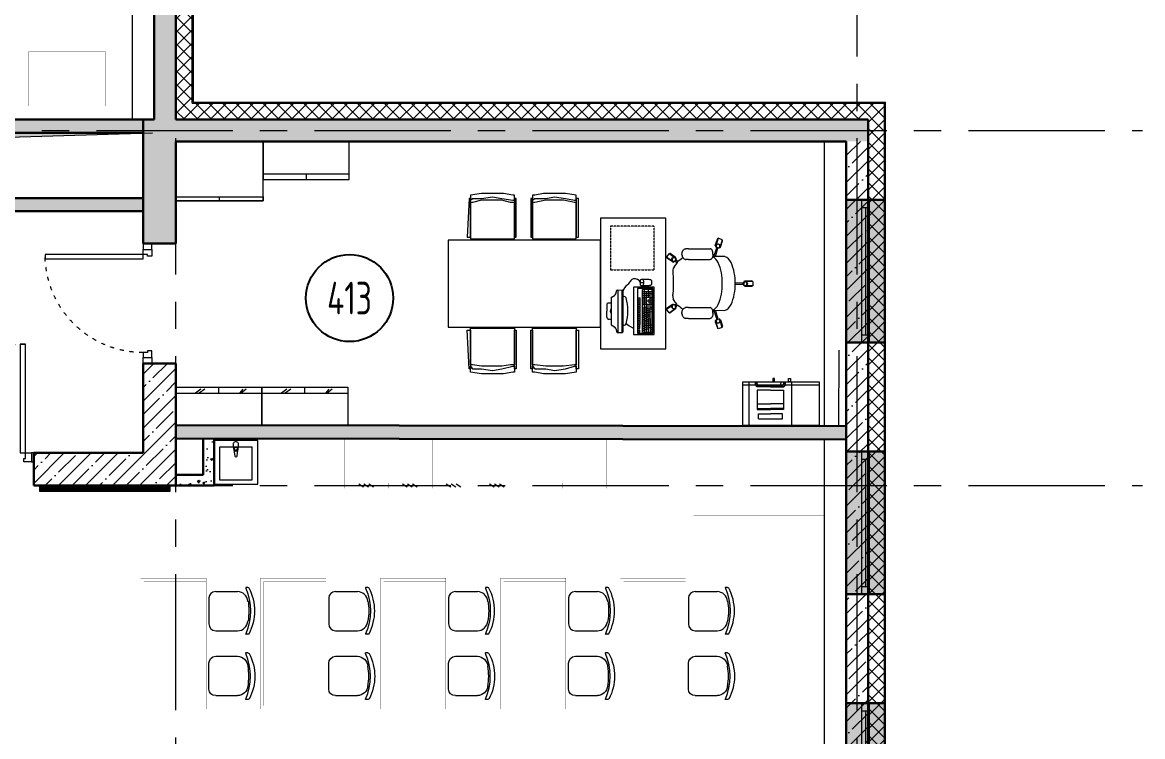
# Model space of a CAD drawing. Header units: millimetres. Extents: x -13407 to 93998, y -2611 to 109271.
# Drawn here: x 60756 to 71033, y 3946 to 10503 of the extents above; entities that cross this region are included whole.
import ezdxf
from ezdxf.enums import TextEntityAlignment as Align

# ---------------------------------------------------------------- set-up
doc = ezdxf.new("R2010")
doc.units = ezdxf.units.MM
for name, pattern in [('ACAD_ISO03W100', [30, 12, -18]), ('CENTER', [2, 1.25, -0.25, 0.25, -0.25]), ('HIDDEN', [6, 4, -2])]:
    doc.linetypes.add(name, pattern=pattern)
for name, color, linetype, lineweight in [('_ТХ_мебель передв', 250, 'Continuous', 13), ('АР_Двери', 5, 'Continuous', 18), ('АР_Маркер экспликации', 239, 'Continuous', 13), ('АР_Навесной фасад', 5, 'Continuous', 5), ('АР_Номер помещения', 1, 'Continuous', 25), ('АР_Окна БЛОК', 250, 'Continuous', 13), ('АР_Оси', 193, 'Continuous', 9), ('АР_Перегородки газоблок', 165, 'Continuous', 30), ('АР_Перегородки газоблок_Штрих', 165, 'Continuous', 5), ('АР_Перегородки пеноблок', 174, 'Continuous', 25), ('АР_Подоконники', 163, 'Continuous', 9), ('АР_Помещения_площадь', 19, 'Continuous', 9), ('АР_Сущ Несущая стена', 202, 'Continuous', 30), ('АР_тонкая линия', 250, 'Continuous', 0), ('АР_Утеплитель', 250, 'Continuous', 9), ('АР_Штриховка монолит', 250, 'Continuous', 9), ('Сан.техника', 153, 'Continuous', 9), ('Спринклеры', 7, 'Continuous', 18), ('ТХ_мебель передв', 250, 'Continuous', 13), ('ТХ_обор_комп принт', 30, 'Continuous', 13), ('ТХ_ОСНОВНОЙ', 103, 'Continuous', 25)]:
    doc.layers.add(name, color=color, linetype=linetype, lineweight=lineweight)
doc.layers.add('ТХ_оборуд_учебн', color=80, linetype='Continuous')
doc.layers.get('ТХ_ОСНОВНОЙ').off()
doc.styles.add('ISOCPEUR', font='isocpeur.ttf', dxfattribs={"width": 0.7})
doc.styles.get("Standard").update_dxf_attribs({"font": 'arial.ttf'})
pattern_1 = [(45, (-951587.81, 109999.9), (-123.743687, 123.743687), []), (45, (-951464.07, 109999.9), (-123.743687, 123.743687), [218.75, -43.75, 0, -43.75])]
pattern_2 = [(50, (-195010.61, -55205.68), (215.17805, -18.82564), [22.5, -247.5]), (355, (-195010.61, -55205.68), (-41.6254, 225.65764), [18, -198]), (100.451444, (-194992.68, -55207.25), (173.55265, 206.832), [19.12206, -210.34263]), (46.1842, (-195010.61, -55145.68), (320.1724, -49.65578), [33.75, -371.25]), (96.63564, (-194983.93, -55149.82), (280.3986, 292.23558), [28.6831, -315.51413]), (351.18416, (-195010.6, -55145.68), (280.3986, 292.2356), [27, -297]), (21, (-194980.61, -55160.68), (179.07212, -120.78567), [22.5, -247.5]), (326, (-194980.61, -55160.68), (72.9946, 217.54501), [18, -198]), (71.451445, (-194965.7, -55170.75), (252.06671, 96.75935), [19.12206, -210.34263]), (37.5, (-195010.615, -55205.68), (3.647957, 99.868156), [0, -195.6, 0, -201, 0, -198.75]), (7.5, (-195010.61, -55205.68), (78.92086, 118.323514), [0, -114.6, 0, -191.1, 0, -75.75]), (327.5, (-195077.515, -55205.68), (160.14673, -6.766462), [0, -75, 0, -234, 0, -310.5]), (317.5, (-195107.51, -55205.68), (174.95585, 30.031495), [0, -97.5, 0, -155.4, 0, -220.5])]

# ---------------------------------------------------------------- blocks, each defined once
blk = doc.blocks.new('Полуторная_на лестницу')
at = {"color": 253}
for points in [[(75, 80), (75, 1080), (125, 1080), (125, 80)], [(1375, 430), (1375, 80), (1425, 80), (1425, 430)]]:
    blk.add_lwpolyline(points, close=True, dxfattribs=at)
for points in [[(0, 0), (0, 80), (20, 80), (20, 0), (0, 0)], [(20, 80), (20, 0), (90, 0), (90, 30), (75, 30), (75, 80), (20, 80)], [(1480, 80), (1480, 0), (1410, 0), (1410, 30), (1425, 30), (1425, 80), (1480, 80)], [(1500, 0), (1500, 80), (1480, 80), (1480, 0), (1500, 0)]]:
    blk.add_lwpolyline(points, dxfattribs=at)
at = {"color": 253, "linetype": 'ACAD_ISO03W100', "ltscale": 3}
for centre, radius, start, end in [((75, 80), 1000, 0, 90), ((1465, 40), 392, 95.9075, 174.0925)]:
    blk.add_arc(centre, radius, start, end, dxfattribs=at)
blk = doc.blocks.new('*U142')
h = blk.add_hatch(color=253)
h.dxf.hatch_style = 1
h.paths.add_polyline_path([(-1310, -140), (0, -140), (0, 220), (-1310, 220)])
at = {"color": 253, "lineweight": 30}
for p, q in [((-1310, -140), (-1310, 220)), ((0, -140), (0, 220))]:
    blk.add_line(p, q, dxfattribs=at)
at = {"color": 253}
for p, q in [((0, 220), (-1310, 220)), ((-1310, 70), (0, 70)), ((-1310, 0), (0, 0)), ((-1240, 0), (-1240, 70)), ((-1240, 35), (-70, 35)), ((-70, 0), (-70, 70)), ((-1310, -140), (0, -140)), ((-1310, -140), (-1310, -140)), ((-1310, -140), (-1310, -140)), ((0, -140), (0, -140)), ((0, -140), (0, -140))]:
    blk.add_line(p, q, dxfattribs=at)
blk = doc.blocks.new('*U143')
h = blk.add_hatch(color=253)
h.dxf.hatch_style = 1
h.paths.add_polyline_path([(-1310, -140), (0, -140), (0, 220), (-1310, 220)])
at = {"color": 253, "lineweight": 30}
for p, q in [((-1310, -140), (-1310, 220)), ((0, -140), (0, 220))]:
    blk.add_line(p, q, dxfattribs=at)
at = {"color": 253}
for p, q in [((0, 220), (-1310, 220)), ((-1310, 70), (0, 70)), ((-1310, 0), (0, 0)), ((-1240, 0), (-1240, 70)), ((-1240, 35), (-70, 35)), ((-70, 0), (-70, 70)), ((-1310, -140), (0, -140)), ((-1310, -140), (-1310, -140)), ((-1310, -140), (-1310, -140)), ((0, -140), (0, -140)), ((0, -140), (0, -140))]:
    blk.add_line(p, q, dxfattribs=at)
blk = doc.blocks.new('*U144')
h = blk.add_hatch(color=253)
h.dxf.hatch_style = 1
h.paths.add_polyline_path([(-1310, -140), (0, -140), (0, 220), (-1310, 220)])
at = {"color": 253, "lineweight": 30}
for p, q in [((-1310, -140), (-1310, 220)), ((0, -140), (0, 220))]:
    blk.add_line(p, q, dxfattribs=at)
at = {"color": 253}
for p, q in [((0, 220), (-1310, 220)), ((-1310, 70), (0, 70)), ((-1310, 0), (0, 0)), ((-1240, 0), (-1240, 70)), ((-1240, 35), (-70, 35)), ((-70, 0), (-70, 70)), ((-1310, -140), (0, -140)), ((-1310, -140), (-1310, -140)), ((-1310, -140), (-1310, -140)), ((0, -140), (0, -140)), ((0, -140), (0, -140))]:
    blk.add_line(p, q, dxfattribs=at)
blk = doc.blocks.new('*U110')
at = {"color": 253}
for points in [[(-55, -80), (-55, 0), (-115, 0), (-115, -40), (-100, -40), (-100, -80), (-55, -80)], [(0, 0), (0, -80), (-55, -80), (-55, 0), (0, 0)], [(-1100, 0), (-1100, -80), (-1045, -80), (-1045, 0), (-1100, 0)], [(-1045, -80), (-1045, 0), (-985, 0), (-985, -40), (-1000, -40), (-1000, -80), (-1045, -80)]]:
    blk.add_lwpolyline(points, dxfattribs=at)
blk.add_lwpolyline([(-100, -80), (-100, -980), (-140, -980), (-140, -80)], close=True, dxfattribs=at)
at = {"color": 253, "linetype": 'ACAD_ISO03W100', "ltscale": 3}
blk.add_arc((-100, -80), 900, 180, 270, dxfattribs=at)
blk = doc.blocks.new('*U233')
at = {"layer": 'АР_Номер помещения', "color": 253}
blk.add_circle((-22485, 1313), 400, dxfattribs=at)
at = {"layer": 'АР_Номер помещения', "color": 253, "style": 'ISOCPEUR', "width": 0.7}
blk.add_attdef('НОМЕР_ПОМЕЩЕНИЯ', text='', height=300, dxfattribs=at).set_placement((-22485, 1313), align=Align.MIDDLE_CENTER)
at = {"layer": 'АР_Помещения_площадь', "color": 253, "lineweight": 30, "width": 0.7, "flags": 104}
blk.add_attdef('ИМЯ_ПОМЕЩЕНИЯ', text='', height=100, dxfattribs=at).set_placement((158, 1217), align=Align.MIDDLE_CENTER)
blk = doc.blocks.new('сан.техника')
at = {"layer": 'Сан.техника', "color": 253, "linetype": 'Continuous', "lineweight": 5}
for p, q in [((-27, 168), (-79, 161)), ((-27, 168), (-79, 161)), ((-79, 139), (-27, 132)), ((-79, 139), (-27, 132)), ((25, 175), (-17, 171)), ((25, 175), (-17, 171)), ((-17, 129), (25, 125)), ((-17, 129), (25, 125)), ((-15, 164), (0, 164)), ((-15, 164), (0, 164)), ((0, 136), (-15, 136)), ((0, 136), (-15, 136)), ((0, 164), (0, 136)), ((0, 164), (0, 136))]:
    blk.add_line(p, q, dxfattribs=at)
for points in [[(59, 350), (-341, 350), (-341, -50), (59, -50)], [(0, 300), (-300, 300), (-300, 0), (0, 0)], [(0, 300), (-300, 300), (-300, 0), (0, 0)]]:
    blk.add_lwpolyline(points, close=True, dxfattribs=at)
for centre, radius, start, end in [((-78, 150), 11.2, 97.1386, 262.8608), ((-78, 150), 11.2, 97.1386, 262.8608), ((-15, 150), 21.1, 122.7707, 237.2287), ((-15, 150), 21.1, 122.7707, 237.2287), ((-15, 150), 13.6, 89.9997, 269.9997), ((-15, 150), 13.6, 89.9997, 269.9997), ((-15, 150), 21.1, 95.1693, 122.7707), ((-15, 150), 21.1, 95.1693, 122.7707), ((-15, 150), 21.1, 237.2287, 264.8301), ((-15, 150), 21.1, 237.2287, 264.8301), ((25, 150), 25, 269.9997, 89.9997), ((25, 150), 25, 269.9997, 89.9997)]:
    blk.add_arc(centre, radius, start, end, dxfattribs=at)
blk = doc.blocks.new('У058')
at = {"layer": 'ТХ_мебель передв', "color": 253, "ltscale": 100}
for points, const_width in [([(70477.5, 42777), (71077.5, 42777), (71077.5, 41577), (70477.5, 41577)], 2), ([(70507.5, 42747), (71077.5, 42747), (71077.5, 41607), (70507.5, 41607)], 1)]:
    blk.add_lwpolyline(points, close=True, dxfattribs=dict(at, const_width=const_width))
blk = doc.blocks.new('У060')
at = {"layer": 'ТХ_мебель передв', "color": 253, "lineweight": 0, "ltscale": 100, "transparency": 33554687}
for points in [[(66977, 41938), (67178, 41938)], [(67273, 41969), (67252, 41969)], [(66914, 41636), (66914, 41874)], [(66977, 41578), (67178, 41578)], [(67273, 41541), (67252, 41541)]]:
    blk.add_lwpolyline(points, dxfattribs=at)
for centre, radius, start, end in [((66774, 41755), 522, 336.4029, 23.5971), ((66737, 41755), 544, 350.2064, 9.7936)]:
    blk.add_arc(centre, radius, start, end, dxfattribs=at)
for points in [[(66914, 41874), (66914, 41906), (66940, 41938), (66977, 41938)], [(67178, 41938), (67226, 41938), (67268, 41895), (67273, 41848)], [(67252, 41964), (67247, 41964), (67252, 41969), (67252, 41969)], [(67273, 41969), (67279, 41969), (67279, 41964), (67284, 41964)], [(66977, 41578), (66940, 41578), (66914, 41604), (66914, 41636)], [(67273, 41668), (67268, 41615), (67226, 41578), (67178, 41578)], [(67252, 41541), (67252, 41541), (67252, 41541), (67252, 41546)]]:
    blk.add_open_spline(points, degree=3, dxfattribs=at)
blk.add_open_spline([(67284, 41964), (67353, 41832), (67353, 41678), (67284, 41546), (67279, 41546), (67279, 41541), (67273, 41541)], degree=3, knots=[0, 0, 0, 0, 1, 1, 1, 2, 2, 2, 2], dxfattribs=at)
blk = doc.blocks.new('У051-2')
at = {"layer": 'ТХ_мебель передв', "color": 253, "ltscale": 100}
for points, const_width in [([(73549.5, 44725), (74349.5, 44725), (74349.5, 44275), (73549.5, 44275)], 2), ([(73549.5, 44275), (74349.5, 44275), (74349.5, 44325), (73549.5, 44325)], 1)]:
    blk.add_lwpolyline(points, close=True, dxfattribs=dict(at, const_width=const_width))
at = {"layer": 'ТХ_мебель передв', "color": 253, "ltscale": 100, "const_width": 1}
blk.add_lwpolyline([(73949.5, 44325), (73949.5, 44275)], dxfattribs=at)
blk = doc.blocks.new('У050-2')
at = {"layer": 'ТХ_мебель передв', "color": 253, "ltscale": 100, "const_width": 2}
blk.add_lwpolyline([(72615, 40628.5), (73815, 40628.5), (73815, 39928.5), (72615, 39928.5)], close=True, dxfattribs=at)
blk = doc.blocks.new('A$C3da1b1ea')
at = {"color": 253, "lineweight": 0}
blk.add_lwpolyline([(0, 0), (50, 0), (50, -1200), (0, -1200), (0, 0)], dxfattribs=at)
blk = doc.blocks.new('У074')
at = {"layer": '_ТХ_мебель передв', "color": 253, "const_width": 2}
blk.add_lwpolyline([(271167, 70388.5), (272367, 70388.5), (272367, 69638.5), (271167, 69638.5)], close=True, dxfattribs=at)
blk = doc.blocks.new('стол с тумбой 1200х600')
at = {"color": 253}
blk.add_lwpolyline([(-19012, 19801), (-19012, 21001), (-19612, 21001), (-19612, 19801)], close=True, dxfattribs=at)
at = {"color": 253, "linetype": 'HIDDEN', "ltscale": 0.1}
blk.add_lwpolyline([(-19505, 19875), (-19105, 19875), (-19105, 20275), (-19505, 20275)], close=True, dxfattribs=at)
blk = doc.blocks.new('ПК-2')
at = {"color": 253, "extrusion": (6.19742e-05, -0.000470712, 1)}
for p, q in [((7035967, 1186828, 95), (7035877, 1186827, 95)), ((7035877, 1186827, 95), (7035878, 1186571, 95)), ((7035895, 1186827, 95), (7035896, 1186571, 95)), ((7035913, 1186828, 95), (7035914, 1186571, 95)), ((7035931, 1186828, 95), (7035932, 1186571, 95)), ((7035949, 1186828, 95), (7035950, 1186571, 95)), ((7035967, 1186828, 95), (7035968, 1186571, 95)), ((7036008, 1186828, 95), (7035990, 1186828, 95)), ((7036149, 1186443, 95), (7036148, 1186828, 95)), ((7036200, 1186830, 95), (7036150, 1186830, 95)), ((7036158, 1186441, 95), (7036157, 1186830, 95)), ((7036194, 1186441, 95), (7036193, 1186830, 95)), ((7036212, 1186795, 95), (7036202, 1186828, 95)), ((7036253, 1186762, 95), (7036224, 1186780, 95)), ((7036256, 1186513, 95), (7036255, 1186758, 95)), ((7036294, 1186692, 95), (7036295, 1186635, 95)), ((7036295, 1186579, 95), (7036295, 1186635, 95)), ((7035878, 1186566, 95), (7035878, 1186512, 95)), ((7035878, 1186508, 95), (7035878, 1186436, 95)), ((7035896, 1186566, 95), (7035896, 1186512, 95)), ((7035896, 1186508, 95), (7035896, 1186454, 95)), ((7035914, 1186549, 95), (7035914, 1186531, 95)), ((7035914, 1186508, 95), (7035914, 1186436, 95)), ((7035932, 1186567, 95), (7035932, 1186513, 95)), ((7035932, 1186508, 95), (7035932, 1186454, 95)), ((7035950, 1186567, 95), (7035950, 1186513, 95)), ((7035950, 1186508, 95), (7035950, 1186436, 95)), ((7035968, 1186567, 95), (7035968, 1186513, 95)), ((7035968, 1186508, 95), (7035968, 1186436, 95)), ((7036213, 1186476, 95), (7036203, 1186443, 95)), ((7036254, 1186509, 95), (7036224, 1186491, 95)), ((7035878, 1186436, 95), (7035968, 1186436, 95)), ((7036201, 1186441, 95), (7036151, 1186441, 95))]:
    blk.add_line(p, q, dxfattribs=at)
at = {"color": 253, "extrusion": (6.19742e-05, -0.000470712, 1), "elevation": -28}
for points in [[(7035859, 1186850), (7035860, 1186414), (7036049, 1186414), (7036048, 1186850)], [(7035873, 1186837), (7035873, 1186427), (7036013, 1186427), (7036012, 1186837)]]:
    blk.add_lwpolyline(points, close=True, dxfattribs=at)
for points in [[(7035895, 1186802), (7035877, 1186802)], [(7035895, 1186785), (7035877, 1186785)], [(7035913, 1186785), (7035895, 1186785)], [(7035931, 1186797), (7035913, 1186797)], [(7035949, 1186802), (7035931, 1186802)], [(7035949, 1186785), (7035931, 1186785)], [(7035967, 1186811), (7035949, 1186811)], [(7035967, 1186794), (7035949, 1186794)], [(7035990, 1186828), (7035990, 1186811)], [(7036008, 1186811), (7035990, 1186811)], [(7035990, 1186794), (7035990, 1186725)], [(7036008, 1186794), (7035990, 1186794)], [(7036008, 1186828), (7036008, 1186811)], [(7036008, 1186794), (7036008, 1186725)], [(7036048, 1186795), (7036093, 1186771), (7036117, 1186752)], [(7035895, 1186759), (7035877, 1186759)], [(7035913, 1186768), (7035895, 1186768)], [(7035913, 1186751), (7035895, 1186751)], [(7035913, 1186734), (7035895, 1186734)], [(7035913, 1186716), (7035895, 1186716)], [(7035913, 1186699), (7035895, 1186699)], [(7035913, 1186682), (7035895, 1186682)], [(7035931, 1186779), (7035913, 1186779)], [(7035931, 1186762), (7035913, 1186762)], [(7035931, 1186745), (7035913, 1186745)], [(7035931, 1186728), (7035913, 1186728)], [(7035931, 1186711), (7035913, 1186711)], [(7035931, 1186694), (7035913, 1186694)], [(7035949, 1186768), (7035931, 1186768)], [(7035949, 1186751), (7035931, 1186751)], [(7035949, 1186734), (7035931, 1186734)], [(7035949, 1186717), (7035931, 1186717)], [(7035949, 1186699), (7035931, 1186699)], [(7035949, 1186682), (7035931, 1186682)], [(7035967, 1186776), (7035949, 1186776)], [(7035967, 1186759), (7035949, 1186759)], [(7035967, 1186742), (7035949, 1186742)], [(7035967, 1186725), (7035949, 1186725)], [(7035967, 1186708), (7035949, 1186708)], [(7035967, 1186691), (7035949, 1186691)], [(7036008, 1186777), (7035990, 1186776)], [(7036008, 1186759), (7035990, 1186759)], [(7036008, 1186742), (7035990, 1186742)], [(7036008, 1186725), (7035990, 1186725)], [(7035990, 1186717), (7035990, 1186648)], [(7036008, 1186717), (7035990, 1186717)], [(7036008, 1186700), (7035990, 1186700)], [(7036008, 1186682), (7035990, 1186682)], [(7036008, 1186717), (7036008, 1186648)], [(7035895, 1186640), (7035877, 1186639)], [(7035896, 1186614), (7035878, 1186614)], [(7035896, 1186597), (7035878, 1186597)], [(7035913, 1186665), (7035895, 1186665)], [(7035913, 1186648), (7035895, 1186648)], [(7035913, 1186631), (7035895, 1186631)], [(7035914, 1186614), (7035896, 1186614)], [(7035931, 1186677), (7035913, 1186677)], [(7035931, 1186660), (7035913, 1186660)], [(7035931, 1186643), (7035913, 1186643)], [(7035932, 1186626), (7035914, 1186626)], [(7035932, 1186608), (7035914, 1186608)], [(7035949, 1186665), (7035931, 1186665)], [(7035949, 1186648), (7035931, 1186648)], [(7035949, 1186631), (7035931, 1186631)], [(7035950, 1186614), (7035932, 1186614)], [(7035950, 1186597), (7035932, 1186597)], [(7035967, 1186674), (7035949, 1186674)], [(7035967, 1186657), (7035949, 1186657)], [(7035967, 1186640), (7035949, 1186640)], [(7035968, 1186623), (7035950, 1186623)], [(7035968, 1186605), (7035950, 1186605)], [(7036008, 1186665), (7035990, 1186665)], [(7036008, 1186648), (7035990, 1186648)], [(7035990, 1186640), (7035990, 1186571)], [(7036008, 1186640), (7035990, 1186640)], [(7036008, 1186623), (7035990, 1186623)], [(7036008, 1186606), (7035990, 1186605)], [(7036008, 1186588), (7035990, 1186588)], [(7036008, 1186640), (7036008, 1186571)], [(7035968, 1186571), (7035878, 1186571)], [(7035896, 1186567), (7035878, 1186567)], [(7035914, 1186549), (7035878, 1186549)], [(7035914, 1186531), (7035878, 1186531)], [(7035896, 1186513), (7035878, 1186513)], [(7035968, 1186508), (7035878, 1186508)], [(7035968, 1186490), (7035896, 1186490)], [(7035968, 1186567), (7035932, 1186567)], [(7035968, 1186549), (7035932, 1186549)], [(7035968, 1186531), (7035932, 1186531)], [(7035968, 1186513), (7035932, 1186513)], [(7036008, 1186571), (7035990, 1186571)], [(7035990, 1186567), (7035990, 1186513)], [(7036008, 1186567), (7035990, 1186567)], [(7036008, 1186549), (7035990, 1186549)], [(7036008, 1186531), (7035990, 1186531)], [(7036008, 1186513), (7035990, 1186513)], [(7036008, 1186513), (7035990, 1186513)], [(7036008, 1186567), (7036008, 1186513)], [(7035968, 1186472), (7035878, 1186472)], [(7035968, 1186454), (7035878, 1186454)], [(7035990, 1186372), (7035957, 1186372)]]:
    blk.add_lwpolyline(points, dxfattribs=at)
blk.add_lwpolyline([(7035882, 1186385), (7035882, 1186358, 0.19919), (7035884, 1186354, 0.098412), (7035891, 1186348, 0.055653), (7035901, 1186346, 0.042416), (7035915, 1186345), (7035979, 1186345, 0.114539), (7035983, 1186346, 0.103755), (7035987, 1186349, 0.091433), (7035989, 1186353, 0.084292), (7035990, 1186358), (7035990, 1186385, 0.084292), (7035989, 1186390, 0.091433), (7035986, 1186395, 0.103755), (7035983, 1186398, 0.114539), (7035978, 1186399), (7035914, 1186399, 0.042416), (7035901, 1186397, 0.055653), (7035891, 1186395, 0.098412), (7035884, 1186389, 0.19919)], format="xyb", close=True, dxfattribs=at)
for points in [[(7035968, 1186399, 0.114539), (7035964, 1186398, 0.103755), (7035960, 1186395, 0.091433), (7035958, 1186390, 0.084292), (7035957, 1186385), (7035957, 1186358, 0.084292), (7035958, 1186353, 0.091433), (7035960, 1186349, 0.103755), (7035964, 1186346, 0.114539), (7035968, 1186345, 0.114539)], [(7035990, 1186372, 0.397637), (7036050, 1186338, 0.110351), (7036067, 1186345, 0.08312), (7036080, 1186362, 0.014729), (7036105, 1186395, 0.170175), (7036149, 1186454, -0.037673)]]:
    blk.add_lwpolyline(points, format="xyb", dxfattribs=at)
at = {"color": 253, "extrusion": (6.19742e-05, -0.000470712, 1)}
for centre, radius, start, end in [((7036150, 1186828, -28), 1.8, 90.1091, 180.1091), ((7036200, 1186828, -28), 1.8, 0.1091, 90.1091), ((7036238, 1186803, -28), 27, 197.1145, 238.1415), ((7036579, 1186631, -28), 477, 165.3648, 179.8791), ((7036134, 1186746, -28), 18, 82.9331, 161.3058), ((7036116, 1186601, -28), 164, 78.7654, 82.9331), ((7036251, 1186758, -28), 4.5, 0.1091, 59.6301), ((7036293, 1186966, -28), 256, 261.5096, 266.4787), ((7036276, 1186692, -28), 18, 0.1091, 86.4787), ((7036579, 1186635, -28), 477, 180.3391, 194.8534), ((7036229, 1186635, -28), 33.8, 322.7271, 37.4911), ((7036277, 1186579, -28), 18, 273.7395, 0.1091), ((7036135, 1186519, -28), 18, 198.9124, 277.2851), ((7036116, 1186664, -28), 164, 277.2851, 281.4528), ((7036239, 1186468, -28), 27, 122.0766, 163.1037), ((7036251, 1186513, -28), 4.5, 300.5881, 0.1091), ((7036295, 1186305, -28), 256, 93.7395, 98.7086), ((7036151, 1186443, -28), 1.8, 180.1091, 270.1091), ((7036201, 1186443, -28), 1.8, 270.1091, 0.1091)]:
    blk.add_arc(centre, radius, start, end, dxfattribs=at)
blk = doc.blocks.new('СК33 790х830')
at = {"color": 253}
for p, q in [((-20, 729), (20, 729)), ((-20, 729), (-20, 649)), ((20, 729), (20, 649)), ((-25, 659), (-25, 719)), ((-20, 649), (-16, 649)), ((-7, 568), (-7, 642)), ((-2, 649), (2, 649)), ((7, 568), (6, 642)), ((15, 649), (20, 649)), ((25, 659), (25, 719)), ((-403, 450), (-416, 412)), ((-416, 412), (-339, 388)), ((-403, 450), (-327, 426)), ((-335, 434), (-392, 452)), ((-327, 426), (-328, 422)), ((-249, 472), (-250, 402)), ((248, 472), (249, 380)), ((403, 450), (326, 426)), ((326, 426), (328, 422)), ((334, 434), (392, 452)), ((415, 412), (338, 388)), ((403, 450), (415, 412)), ((-350, 386), (-408, 405)), ((-338, 392), (-339, 388)), ((-333, 409), (-334, 405)), ((-250, 372), (-329, 399)), ((-250, 387), (-325, 410)), ((-319, 344), (-320, 340)), ((-320, 140), (-320, 340)), ((-316, 349), (-319, 344)), ((-312, 353), (-316, 349)), ((-306, 357), (-312, 353)), ((-298, 360), (-306, 357)), ((-290, 362), (-298, 360)), ((-290, 362), (-289, 362)), ((-280, 363), (-289, 362)), ((-280, 363), (-279, 363)), ((-270, 364), (-279, 363)), ((-270, 364), (-261, 363)), ((-261, 363), (-261, 363)), ((-261, 363), (-252, 362)), ((-252, 362), (-251, 362)), ((-251, 362), (-243, 360)), ((-250, 402), (-250, 398)), ((-250, 398), (-250, 380)), ((-250, 380), (-250, 370)), ((-250, 370), (-250, 362)), ((-243, 360), (-235, 357)), ((-235, 357), (-229, 353)), ((-229, 353), (-224, 349)), ((-224, 349), (-222, 344)), ((-222, 344), (-220, 340)), ((-221, 140), (-220, 340)), ((221, 344), (220, 340)), ((220, 140), (220, 340)), ((224, 349), (221, 344)), ((228, 353), (224, 349)), ((234, 357), (228, 353)), ((242, 360), (234, 357)), ((250, 362), (242, 360)), ((249, 387), (324, 410)), ((249, 372), (328, 399)), ((249, 380), (249, 370)), ((249, 370), (249, 362)), ((250, 362), (251, 362)), ((260, 363), (251, 362)), ((260, 363), (261, 363)), ((270, 364), (261, 363)), ((270, 364), (279, 363)), ((279, 363), (279, 363)), ((279, 363), (288, 362)), ((288, 362), (289, 362)), ((289, 362), (297, 360)), ((297, 360), (305, 357)), ((305, 357), (311, 353)), ((311, 353), (316, 349)), ((316, 349), (318, 344)), ((318, 344), (319, 340)), ((320, 140), (320, 340)), ((332, 409), (333, 405)), ((337, 392), (338, 388)), ((350, 386), (407, 405)), ((-320, 140), (-320, 131)), ((-320, 131), (-320, 123)), ((-320, 123), (-320, 115)), ((-319, 109), (-320, 115)), ((-318, 106), (-319, 109)), ((-315, 100), (-318, 106)), ((-226, 100), (-223, 106)), ((-222, 109), (-223, 106)), ((-222, 109), (-221, 115)), ((-221, 140), (-221, 131)), ((-221, 131), (-221, 123)), ((-221, 123), (-221, 115)), ((-221, 115), (-221, 115)), ((220, 140), (220, 131)), ((220, 131), (220, 123)), ((220, 123), (220, 115)), ((220, 115), (220, 113)), ((221, 109), (220, 113)), ((222, 106), (221, 109)), ((225, 100), (222, 106)), ((314, 100), (317, 106)), ((318, 109), (317, 106)), ((318, 109), (319, 115)), ((319, 140), (319, 131)), ((319, 131), (319, 123)), ((319, 123), (319, 115)), ((319, 115), (319, 115)), ((-311, 95), (-315, 100)), ((-305, 90), (-311, 95)), ((-303, 89), (-305, 90)), ((-296, 85), (-303, 89)), ((-293, 84), (-296, 85)), ((-290, 83), (-293, 84)), ((-284, 81), (-290, 83)), ((-281, 81), (-284, 81)), ((-278, 81), (-281, 81)), ((-274, 80), (-278, 81)), ((-277, -38), (-230, 27)), ((-240, 22), (-275, -27)), ((-270, 80), (-274, 80)), ((-267, 80), (-270, 80)), ((-263, 81), (-267, 80)), ((-260, 81), (-263, 81)), ((-257, 81), (-260, 81)), ((-257, 81), (-251, 83)), ((-248, 84), (-251, 83)), ((-245, 85), (-248, 84)), ((-245, 85), (-238, 89)), ((-245, -61), (-198, 4)), ((-236, 90), (-238, 89)), ((-237, 89), (-225, 73)), ((-236, 90), (-230, 95)), ((-230, 95), (-226, 100)), ((-230, 27), (-227, 25)), ((-225, 73), (-202, 42)), ((-216, 17), (-212, 14)), ((-202, 42), (-215, 25)), ((-192, 34), (-205, 17)), ((-202, 42), (-201, 40)), ((-201, 40), (-181, 26)), ((-201, 6), (-198, 4)), ((-181, 26), (-161, 10)), ((-161, 10), (-158, 8)), ((-158, 8), (-155, 7)), ((-155, 7), (-140, -1)), ((-56, 0), (56, 0)), ((55, 0), (99, -4)), ((155, 7), (139, -1)), ((155, 7), (158, 8)), ((158, 8), (160, 10)), ((174, 21), (160, 10)), ((180, 26), (174, 21)), ((200, 40), (180, 26)), ((187, 30), (196, 17)), ((192, 6), (189, 4)), ((236, -61), (189, 4)), ((197, 38), (206, 25)), ((200, 40), (201, 42)), ((217, 63), (201, 42)), ((207, 17), (204, 14)), ((225, 73), (217, 63)), ((221, 27), (218, 25)), ((268, -38), (221, 27)), ((229, 95), (225, 100)), ((237, 89), (225, 73)), ((235, 90), (229, 95)), ((231, 22), (267, -27)), ((237, 89), (235, 90)), ((244, 85), (237, 89)), ((247, 84), (244, 85)), ((250, 83), (247, 84)), ((256, 81), (250, 83)), ((259, 81), (256, 81)), ((262, 81), (259, 81)), ((266, 80), (262, 81)), ((270, 80), (266, 80)), ((273, 80), (270, 80)), ((277, 81), (273, 80)), ((280, 81), (277, 81)), ((283, 81), (280, 81)), ((283, 81), (289, 83)), ((292, 84), (289, 83)), ((295, 85), (292, 84)), ((295, 85), (302, 89)), ((304, 90), (302, 89)), ((304, 90), (310, 95)), ((310, 95), (314, 100)), ((-277, -38), (-245, -61)), ((-200, -7), (-235, -56)), ((-140, -1), (-125, -4)), ((-125, -4), (-110, -5)), ((-110, -5), (-99, -4)), ((-99, -4), (-55, 0)), ((111, -5), (99, -4)), ((111, -5), (125, -4)), ((125, -4), (139, -1)), ((191, -7), (226, -56)), ((268, -38), (236, -61))]:
    blk.add_line(p, q, dxfattribs=at)
for centre in [(0, 661), (-345, 411), (344, 411), (-221, 6), (212, 6)]:
    blk.add_circle(centre, 20, dxfattribs=at)
for centre, radius, start, end in [((-20, 719), 5, 90, 180), ((20, 719), 5, 0, 90), ((-20, 659), 5, 180, 270), ((0, 661), 17, 279.4623, 260.5377), ((20, 659), 5, 270, 0), ((-152, 436), 103, 113.6677, 159.763), ((-15, 128), 440, 88.0553, 113.9054), ((14, 128), 440, 66.0946, 91.9447), ((151, 436), 103, 20.237, 66.3323), ((-394, 447), 5, 72.3275, 162.3275), ((-345, 411), 17, 351.7899, 332.8652), ((-337, 429), 5, 342.3275, 72.3275), ((-152, 318), 103, 113.6677, 155.3986), ((-15, 10), 440, 88.0553, 113.9054), ((14, 10), 440, 66.0946, 91.9447), ((151, 318), 103, 24.6014, 66.3323), ((344, 411), 17, 207.1348, 188.2101), ((336, 429), 5, 107.6725, 197.6725), ((393, 447), 5, 17.6725, 107.6725), ((-406, 409), 5, 162.3275, 252.3275), ((-349, 391), 5, 252.3275, 342.3275), ((348, 391), 5, 197.6725, 287.6725), ((405, 409), 5, 287.6725, 17.6725), ((-236, 19), 5, 54, 144), ((-221, 6), 17, 63.4623, 44.5377), ((212, 6), 17, 135.4623, 116.5377), ((227, 19), 5, 36, 126), ((-271, -30), 5, 144, 234), ((-239, -53), 5, 234, 324), ((-204, -4), 5, 324, 54), ((195, -4), 5, 126, 216), ((230, -53), 5, 216, 306), ((263, -30), 5, 306, 36)]:
    blk.add_arc(centre, radius, start, end, dxfattribs=at)
blk = doc.blocks.new('Стол приставной с 4 стульями')
at = {"layer": '_ТХ_мебель передв', "color": 253}
for points in [[(281712, -145870), (281712, -144472), (280913, -144472), (280913, -145870)], [(280553, -144678), (280531, -144694), (280531, -144779), (280515, -144880), (280531, -144964), (280553, -145065), (280553, -145081), (280500, -145081), (280500, -145065), (280484, -144980), (280484, -144880), (280484, -144779), (280500, -144678)], [(280568, -144678), (280531, -144678), (280531, -144663), (280886, -144647), (280886, -144678)], [(280886, -144647), (280886, -144678), (280568, -144678), (280531, -144678), (280531, -144663)], [(280568, -145081), (280568, -145044), (280553, -144964), (280553, -144880), (280553, -144779), (280568, -144694), (280568, -144678), (280902, -144678), (280902, -145081)], [(280902, -144678), (280902, -145081), (280568, -145081), (280568, -145044), (280553, -144964), (280553, -144880), (280553, -144779), (280568, -144694), (280568, -144678)], [(282056, -145081), (282056, -145044), (282077, -144964), (282077, -144880), (282077, -144779), (282056, -144694), (282056, -144678), (281723, -144678), (281723, -145081)], [(281723, -144678), (281723, -145081), (282056, -145081), (282056, -145044), (282077, -144964), (282077, -144880), (282077, -144779), (282056, -144694), (282056, -144678)], [(282056, -144678), (282093, -144678), (282093, -144663), (281738, -144647), (281738, -144678)], [(281738, -144647), (281738, -144678), (282056, -144678), (282093, -144678), (282093, -144663)], [(282093, -144779), (282109, -144880), (282093, -144964), (282077, -145065), (282077, -145081), (282093, -145081), (282125, -145081), (282125, -145065), (282141, -144980), (282141, -144880), (282141, -144779), (282125, -144678), (282077, -144678), (282093, -144694)], [(282077, -144678), (282093, -144694), (282093, -144779), (282109, -144880), (282093, -144964), (282077, -145065), (282077, -145081), (282125, -145081), (282125, -145065), (282141, -144980), (282141, -144880), (282141, -144779), (282125, -144678)], [(280531, -145097), (280531, -145081), (280553, -145081), (280886, -145081), (280886, -145097)], [(280886, -145081), (280886, -145097), (280531, -145097), (280531, -145081), (280553, -145081)], [(282093, -145097), (282093, -145081), (282077, -145081), (281738, -145081), (281738, -145097)], [(281738, -145081), (281738, -145097), (282093, -145097), (282093, -145081), (282077, -145081)], [(280531, -145367), (280515, -145446), (280531, -145547), (280553, -145631), (280553, -145647), (280531, -145647), (280500, -145647), (280484, -145547), (280484, -145446), (280484, -145346), (280500, -145266), (280500, -145245), (280553, -145245), (280531, -145266)], [(280553, -145245), (280531, -145266), (280531, -145367), (280515, -145446), (280531, -145547), (280553, -145631), (280553, -145647), (280500, -145647), (280484, -145547), (280484, -145446), (280484, -145346), (280500, -145266), (280500, -145245)], [(280568, -145245), (280531, -145245), (280531, -145229), (280886, -145229), (280886, -145245)], [(280886, -145229), (280886, -145245), (280568, -145245), (280531, -145245), (280531, -145229)], [(280568, -145647), (280568, -145631), (280553, -145531), (280553, -145446), (280553, -145367), (280568, -145266), (280568, -145245), (280902, -145245), (280902, -145647)], [(280902, -145245), (280902, -145647), (280568, -145647), (280568, -145631), (280553, -145531), (280553, -145446), (280553, -145367), (280568, -145266), (280568, -145245)], [(282056, -145647), (282056, -145631), (282077, -145531), (282077, -145446), (282077, -145367), (282056, -145266), (282056, -145245), (281723, -145245), (281723, -145647)], [(281723, -145245), (281723, -145647), (282056, -145647), (282056, -145631), (282077, -145531), (282077, -145446), (282077, -145367), (282056, -145266), (282056, -145245)], [(282056, -145245), (282093, -145245), (282093, -145229), (281738, -145229), (281738, -145245)], [(281738, -145229), (281738, -145245), (282056, -145245), (282093, -145245), (282093, -145229)], [(282093, -145367), (282109, -145446), (282093, -145547), (282077, -145631), (282077, -145647), (282093, -145647), (282125, -145647), (282141, -145547), (282141, -145446), (282141, -145346), (282125, -145266), (282125, -145245), (282077, -145245), (282093, -145266)], [(282077, -145245), (282093, -145266), (282093, -145367), (282109, -145446), (282093, -145547), (282077, -145631), (282077, -145647), (282125, -145647), (282141, -145547), (282141, -145446), (282141, -145346), (282125, -145266), (282125, -145245)], [(280531, -145668), (280531, -145647), (280553, -145647), (280886, -145647), (280886, -145668)], [(280886, -145647), (280886, -145668), (280531, -145668), (280531, -145647), (280553, -145647)], [(282093, -145668), (282093, -145647), (282077, -145647), (281738, -145647), (281738, -145668)], [(281738, -145647), (281738, -145668), (282093, -145668), (282093, -145647), (282077, -145647)]]:
    blk.add_lwpolyline(points, close=True, dxfattribs=at)
for points in [[(280531, -144779), (280515, -144880), (280531, -144964), (280553, -145065), (280553, -145081), (280531, -145081), (280500, -145081), (280500, -145065), (280484, -144980), (280484, -144880), (280484, -144779), (280500, -144678), (280553, -144678), (280531, -144694)], [(280531, -144694), (280531, -144779)]]:
    blk.add_lwpolyline(points, dxfattribs=at)
blk = doc.blocks.new('Шкаф для одежды комбинированный')
at = {"layer": 'ТХ_мебель передв', "color": 253}
for points in [[(207619, -154206), (207619, -153407), (207074, -153407), (207074, -154206)], [(207074, -154206), (207074, -153407), (207111, -153407), (207111, -154206)]]:
    blk.add_lwpolyline(points, close=True, dxfattribs=at)
blk.add_lwpolyline([(207074, -153807), (207111, -153807)], dxfattribs=at)
blk = doc.blocks.new('тумба 700х400')
at = {"color": 253, "extrusion": (-6.19742e-05, 0.000470712, 1)}
blk.add_line((619, 27308, 0), (619, 26608, -1), dxfattribs=at)
at = {"color": 253}
blk.add_line((619, 26959, 0), (591, 26958, 0), dxfattribs=at)
at = {"color": 253, "elevation": 0}
blk.add_lwpolyline([(591, 26608), (991, 26608), (991, 27308), (591, 27308)], close=True, dxfattribs=at)
at = {"color": 253, "extrusion": (-6.19742e-05, 0.000470712, 1), "elevation": 13}
for points in [[(591, 27035), (591, 27019), (562, 27019), (562, 27035)], [(591, 26873), (591, 26890), (562, 26890), (562, 26873)]]:
    blk.add_lwpolyline(points, close=True, dxfattribs=at)
blk = doc.blocks.new('МФУ1')
at = {"color": 253, "extrusion": (-6.19742e-05, -0.000470712, 1)}
for p, q in [((7057681, 1166365, 0), (7057681, 1165975, 0)), ((7058081, 1166365, 0), (7057681, 1166365, 0)), ((7058081, 1165975, 0), (7058081, 1166365, 0)), ((7057742, 1166060, 0), (7057742, 1166280, 0)), ((7057742, 1166280, 0), (7057786, 1166280, 0)), ((7057786, 1166280, 0), (7057786, 1166170, 0)), ((7058003, 1166291, 0), (7057827, 1166291, 0)), ((7057827, 1166291, 0), (7057827, 1166170, 0)), ((7057830, 1166291, 0), (7057830, 1166170, 0)), ((7057835, 1166291, 0), (7057835, 1166170, 0)), ((7057879, 1166291, 0), (7057879, 1166170, 0)), ((7058003, 1166170, 0), (7058003, 1166291, 0)), ((7058036, 1166170, 0), (7058036, 1166293, 0)), ((7058038, 1166170, 0), (7058038, 1166293, 0)), ((7058049, 1166170, 0), (7058049, 1166284, 0)), ((7057786, 1166060, 0), (7057786, 1166170, 0)), ((7057827, 1166049, 0), (7057827, 1166170, 0)), ((7057830, 1166049, 0), (7057830, 1166170, 0)), ((7057835, 1166049, 0), (7057835, 1166170, 0)), ((7057879, 1166049, 0), (7057879, 1166170, 0)), ((7058003, 1166170, 0), (7058003, 1166049, 0)), ((7058036, 1166170, 0), (7058036, 1166047, 0)), ((7058038, 1166170, 0), (7058038, 1166047, 0)), ((7058049, 1166170, 0), (7058049, 1166170, 0)), ((7058049, 1166170, 0), (7058049, 1166056, 0)), ((7057742, 1166060, 0), (7057786, 1166060, 0)), ((7058003, 1166049, 0), (7057827, 1166049, 0)), ((7057681, 1165975, 0), (7058081, 1165975, 0))]:
    blk.add_line(p, q, dxfattribs=at)
for centre, radius, start, end in [((7058064, 1166270, -986), 36, 62.5085, 142.073), ((7058064, 1166268, -986), 35.8, 62.3607, 136.4153), ((7058070, 1166257, -986), 33.6, 71.1864, 127.7559), ((7058064, 1166069, -986), 36, 217.927, 297.4915), ((7058064, 1166071, -986), 35.8, 223.6554, 297.5943), ((7058070, 1166082, -986), 33.6, 232.2441, 288.8136)]:
    blk.add_arc(centre, radius, start, end, dxfattribs=at)
blk = doc.blocks.new('Шкаф канцелярский закрытый')
at = {"layer": 'ТХ_мебель передв', "color": 253}
blk.add_lwpolyline([(207495, -155297), (207495, -154509), (207146, -154509), (207146, -155297)], close=True, dxfattribs=at)
for points in [[(207199, -154509), (207199, -155297)], [(207199, -154903), (207146, -154903)]]:
    blk.add_lwpolyline(points, dxfattribs=at)
blk = doc.blocks.new('Шкаф канцелярский со стеклом')
at = {"layer": 'ТХ_мебель передв', "color": 253}
blk.add_lwpolyline([(202580, -153285), (202580, -152496), (202929, -152496), (202929, -153285)], close=True, dxfattribs=at)
for points in [[(202876, -152496), (202876, -153285)], [(202913, -152724), (202876, -152676)], [(202913, -152761), (202876, -152708)], [(202876, -152891), (202929, -152891)], [(202913, -153110), (202876, -153079)], [(202913, -153142), (202876, -153095)]]:
    blk.add_lwpolyline(points, dxfattribs=at)
blk = doc.blocks.new('У062-2')
at = {"layer": 'ТХ_мебель передв', "color": 253, "ltscale": 100}
for p, q in [((73687, 43374.5), (73729.5, 43402.5)), ((73733, 43374.5), (73775.5, 43402.5)), ((73779, 43374.5), (73821.5, 43402.5)), ((74087, 43374.5), (74129.5, 43402.5)), ((74133, 43374.5), (74175.5, 43402.5)), ((74179, 43374.5), (74221.5, 43402.5))]:
    blk.add_line(p, q, dxfattribs=at)
for points, const_width in [([(73549.5, 43813.5), (74349.5, 43813.5), (74349.5, 43363.5), (73549.5, 43363.5)], 2), ([(73549.5, 43363.5), (74349.5, 43363.5), (74349.5, 43413.5), (73549.5, 43413.5)], 1)]:
    blk.add_lwpolyline(points, close=True, dxfattribs=dict(at, const_width=const_width))
at = {"layer": 'ТХ_мебель передв', "color": 253, "ltscale": 100, "const_width": 1}
blk.add_lwpolyline([(73949.5, 43413.5), (73949.5, 43363.5)], dxfattribs=at)

msp = doc.modelspace()

# ---------------------------------------------------------------- hatches: boundary and pattern name
at = {"layer": 'АР_Перегородки газоблок_Штрих', "ltscale": 100}
h = msp.add_hatch(dxfattribs=at)
h.set_pattern_fill('AR-CONC', color=253, scale=30)
h.set_pattern_definition(pattern_2)
h.paths.add_polyline_path([(55674.6, 9610), (61865, 9610), (61865, 9490), (55675.4, 9490)])
h = msp.add_hatch(dxfattribs=at)
h.set_pattern_fill('AR-CONC', color=253, scale=30)
h.set_pattern_definition(pattern_2)
h.paths.add_polyline_path([(55674.6, 8890), (61865, 8890), (61865, 8770), (55590, 8770.8), (55675.4, 8770)])
h = msp.add_hatch(dxfattribs=at)
h.set_pattern_fill('AR-CONC', color=253, scale=30)
h.set_pattern_definition(pattern_2)
h.paths.add_polyline_path([(68314.9, 6794.6), (62165, 6803.3), (62165, 6683.3), (68314.9, 6674.6)])
h = msp.add_hatch(dxfattribs=at)
h.set_pattern_fill('AR-CONC', color=253, scale=30)
h.set_pattern_definition([(50, (-188460.61, -54805.68), (215.17805, -18.82564), [22.5, -247.5]), (355, (-188460.61, -54805.68), (-41.6254, 225.65764), [18, -198]), (100.45144, (-188442.68, -54807.25), (173.55265, 206.832), [19.12206, -210.34263]), (46.1842, (-188460.61, -54745.68), (320.1724, -49.65578), [33.75, -371.25]), (96.63564, (-188433.93, -54749.82), (280.3986, 292.23558), [28.6831, -315.51413]), (351.18416, (-188460.6, -54745.68), (280.3986, 292.2356), [27, -297]), (21, (-188430.61, -54760.68), (179.07212, -120.78567), [22.5, -247.5]), (326, (-188430.61, -54760.68), (72.9946, 217.54501), [18, -198]), (71.451445, (-188415.7, -54770.75), (252.06671, 96.75935), [19.12206, -210.34263]), (37.5, (-188460.615, -54805.68), (3.647957, 99.868156), [0, -195.6, 0, -201, 0, -198.75]), (7.5, (-188460.61, -54805.68), (78.92086, 118.323514), [0, -114.6, 0, -191.1, 0, -75.75]), (327.5, (-188527.515, -54805.68), (160.14673, -6.766462), [0, -75, 0, -234, 0, -310.5]), (317.5, (-188557.51, -54805.68), (174.95585, 30.031495), [0, -97.5, 0, -155.4, 0, -220.5])])
h.paths.add_polyline_path([(62515, 6250), (62515, 6683.3), (62415, 6683.3), (62415, 6350), (62165, 6350), (62165, 6250)])
at = {"layer": 'АР_Утеплитель', "ltscale": 100}
h = msp.add_hatch(dxfattribs=at)
h.set_pattern_fill('ANSI37', color=253, scale=700)
h.set_pattern_definition([(45, (-945096.63, 49153.53), (-61.871843, 61.871843), []), (135, (-945096.63, 49153.53), (-61.871843, -61.871843), [])])
h.paths.add_polyline_path([(68515, 9610), (62165, 9610), (62165, 27480), (51665, 27480), (51665, 31445), (16865, 31445), (16865, 27480), (11889.8, 27480), (11889.8, 27630), (16715, 27630), (16715, 31595), (51815, 31595), (51815, 27630), (62315, 27630), (62315, 9760), (68665, 9760), (68665, -250), (55265, -250), (55265, 6100), (47385, 6100), (47385, 11290), (39149.7, 11290), (39149.7, 11040), (38999.7, 11040), (38999.7, 11440), (47535, 11440), (47535, 6250), (55415, 6250), (55415, -100), (68515, -100)])
at = {"layer": 'АР_Штриховка монолит', "ltscale": 100}
h = msp.add_hatch(dxfattribs=at)
h.set_pattern_fill('ANSI35', color=253, scale=700)
h.set_pattern_definition(pattern_1)
h.paths.add_polyline_path([(68515, 9610), (62165, 9610), (62165, 27280.4), (61965, 27279.6), (61965, 9610), (61865, 9610), (61865, 8471.7), (62165, 8471.7), (62165, 9410), (68315, 9410), (68515, 9410)])
h = msp.add_hatch(dxfattribs=at)
h.set_pattern_fill('ANSI35', color=253, scale=700)
h.set_pattern_definition(pattern_1)
h.paths.add_polyline_path([(68515, 9410), (68315, 9410), (68315, 100), (68315, -100), (68515, -100)])
h = msp.add_hatch(dxfattribs=at)
h.set_pattern_fill('ANSI35', color=253, scale=700)
h.set_pattern_definition([(45, (-951166.75, 116349.9), (-123.743687, 123.743687), []), (45, (-951043.01, 116349.9), (-123.743687, 123.743687), [218.75, -43.75, 0, -43.75])])
h.paths.add_polyline_path([(62165, 7371.7), (61865, 7371.7), (61865, 6550), (60860.7, 6550), (60860.7, 6250), (62165, 6250)])
at = {"layer": 'Спринклеры', "ltscale": 100}
h = msp.add_hatch(dxfattribs=at)
h.set_pattern_fill('ANSI31', color=253)
h.set_pattern_definition([(45, (-145885.61454, -55205.68246), (-0.08838834765, 0.08838834765), [])])
h.paths.add_polyline_path([(61950, 9490), (55675, 9490), (55675, 8890), (55853.2, 9305.8)])

# ---------------------------------------------------------------- linework, layer by layer
at = {"layer": 'АР_Навесной фасад', "color": 253, "ltscale": 100}
for p, q in [((62315, 9760), (62315, 27630)), ((62325, 9770), (62325, 27640)), ((62325, 9770), (68675.4, 9770)), ((62315, 9760), (68665.4, 9760))]:
    msp.add_line(p, q, dxfattribs=at)
for points in [[(68675, -260), (68675.4, 9770)], [(68665, -250), (68665.4, 9760)]]:
    msp.add_lwpolyline(points, dxfattribs=at)
at = {"layer": 'АР_Оси', "color": 253, "linetype": 'CENTER', "ltscale": 1000}
for p, q in [((62165, -1811.3), (62165, 32496.2)), ((68415, -1811.3), (68415, 32496.2)), ((-12563.8, 9510), (71033.4, 9510)), ((-12563.8, 6250), (71033.4, 6250))]:
    msp.add_line(p, q, dxfattribs=at)
at = {"layer": 'АР_Перегородки газоблок', "color": 253, "ltscale": 100}
for p, q in [((62415.3, 6350), (62415.3, 6683.4)), ((62515.3, 6683.3), (62515.3, 6250)), ((62165, 6350), (62415.3, 6350)), ((62515.3, 6250), (62165, 6250))]:
    msp.add_line(p, q, dxfattribs=at)
for points in [[(61865, 9610), (55675, 9610)], [(61865, 9490), (55675, 9490)], [(55675, 8890), (61865, 8890)], [(55675, 8770), (61865, 8770)], [(62165, 6803.8), (68315, 6794.6)], [(68315, 6674.6), (62165, 6683.8)]]:
    msp.add_lwpolyline(points, dxfattribs=at)
at = {"layer": 'АР_Перегородки пеноблок', "color": 253, "lineweight": 30}
msp.add_line((62165.3, 9928), (62165.3, 10028), dxfattribs=at)
at = {"layer": 'АР_Подоконники', "color": 253, "ltscale": 100}
for p, q in [((61765, 9610), (61765, 12604.4)), ((68115, 6794.9), (68115, 9410)), ((68115, 300), (68115, 6674.9))]:
    msp.add_line(p, q, dxfattribs=at)
at = {"layer": 'АР_Сущ Несущая стена', "color": 253, "ltscale": 100}
for p, q in [((62165, 9610), (62165, 27480)), ((61965, 9610), (61965, 27280)), ((61865, 9610), (61965, 9610)), ((61865, 8471.7), (61865, 9610)), ((62165, 9610), (68515, 9610)), ((68515, -100), (68515, 9610)), ((62165, 8471.7), (62165, 9410)), ((62165, 9410), (68315, 9410)), ((68315, 100), (68315, 9410)), ((61865, 6550), (61865, 7371.7)), ((61865, 7371.7), (62165, 7371.7)), ((62165, 7371.7), (62165, 6250)), ((61865, 6550), (60860.7, 6550)), ((60860.7, 6550), (60860.7, 6250)), ((62165, 6250), (60860.7, 6250))]:
    msp.add_line(p, q, dxfattribs=at)
msp.add_lwpolyline([(62165, 8471.7), (61865, 8471.7)], dxfattribs=at)
at = {"layer": 'АР_тонкая линия', "color": 253, "ltscale": 100}
msp.add_lwpolyline([(55675, 8890), (55853.2, 9305.8), (61950, 9490)], dxfattribs=at)
at = {"layer": 'ТХ_мебель передв', "color": 253, "ltscale": 100}
msp.add_line((68245.3, 7494.9), (68244.3, 6794.7), dxfattribs=at)
at = {"layer": 'ТХ_мебель передв', "color": 253, "ltscale": 100, "const_width": 50}
msp.add_lwpolyline([(62112.8, 6225), (60912.8, 6225)], dxfattribs=at)
at = {"layer": 'ТХ_оборуд_учебн', "color": 253, "lineweight": 25, "ltscale": 100, "const_width": 2}
msp.add_lwpolyline([(60815.1, 10234.9), (61515.1, 10234.9), (61515.1, 9734.9), (60815.1, 9734.9)], close=True, dxfattribs=at)

# ---------------------------------------------------------------- block references
at = {"layer": 'АР_Двери', "color": 253, "xscale": -1, "rotation": 270}
msp.add_blockref('*U110', (61945, 8471.7), dxfattribs=at)
at = {"layer": 'АР_Двери', "color": 253, "xscale": -1}
msp.add_blockref('Полуторная_на лестницу', (60860.7, 6470), dxfattribs=at)
at = {"layer": 'АР_Маркер экспликации', "color": 253}
ref = msp.add_blockref('*U233', (86242.8, 6659.2), dxfattribs=at)
ref.add_attrib('НОМЕР_ПОМЕЩЕНИЯ', '413', dxfattribs={"layer": 'АР_Номер помещения', "color": 253, "height": 300, "style": 'ISOCPEUR', "width": 0.7}).set_placement((63757.4, 7971.8), align=Align.MIDDLE_CENTER)
at = {"layer": 'АР_Окна БЛОК', "color": 253, "rotation": 270}
for name, p in [('*U144', (68455.3, 7565)), ('*U143', (68455.3, 5253)), ('*U142', (68455.3, 2943))]:
    msp.add_blockref(name, p, dxfattribs=at)
at = {"layer": 'Сан.техника', "color": 253, "rotation": 89.99999999999999}
msp.add_blockref('сан.техника', (62865.3, 6603.9), dxfattribs=at)
at = {"layer": 'ТХ_мебель передв', "color": 253}
for name, p in [('У074', (-210602, -60028.5)), ('У051-2', (-8234.5, -38050.1)), ('У051-2', (-7434.5, -38050.1)), ('У050-2', (-5700, -33953.6)), ('У058', (-8635.8, -37377.2)), ('У058', (-7535.8, -37377.2)), ('У058', (-6435.8, -37377.2)), ('У058', (-5335.8, -37377.2)), ('У058', (-4235.8, -37377.2)), ('У060', (-4446.9, -37255.1)), ('У060', (-3346.9, -37255.1)), ('У060', (-2246.9, -37255.1)), ('У060', (-1146.9, -37255.1)), ('У060', (-46.9, -37255.1))]:
    msp.add_blockref(name, p, dxfattribs=at)
for name, p, rotation in [('стол с тумбой 1200х600', (47048.3, 28505.9), 180), ('СК33 790х830', (66727.5, 8104.8), 269.9999999999999)]:
    msp.add_blockref(name, p, dxfattribs=dict(at, rotation=rotation))
at = {"layer": 'ТХ_мебель передв', "color": 253, "xscale": -1}
for name, p, rotation in [('тумба 700х400', (94674.7, 7794.4, -0.2), 90), ('У060', (-4446.9, 46854.8), 180), ('У060', (-3346.9, 46854.8), 180), ('У060', (-2246.9, 46854.8), 180), ('У060', (-1146.9, 46854.8), 180), ('У060', (-46.9, 46854.8), 180)]:
    msp.add_blockref(name, p, dxfattribs=dict(at, rotation=rotation))
for p in [(138064.5, -37138.6), (138864.5, -37138.6)]:
    msp.add_blockref('У062-2', p, dxfattribs=at)
at = {"layer": 'ТХ_мебель передв', "color": 253, "lineweight": 0, "xscale": -1, "rotation": 90}
msp.add_blockref('A$C3da1b1ea', (60912.8, 6250), dxfattribs=at)
at = {"layer": 'ТХ_обор_комп принт', "color": 253, "rotation": 179.8909180547823}
msp.add_blockref('ПК-2', (7104659.1, 1181089.2, -95), dxfattribs=at)
at = {"layer": 'ТХ_обор_комп принт', "color": 253, "xscale": -1, "rotation": 270}
msp.add_blockref('МФУ1', (-1098551.2, -7050877.7, 0.2), dxfattribs=at)
at = {"layer": 'ТХ_ОСНОВНОЙ', "color": 253, "rotation": 90}
for name, p in [('Шкаф для одежды комбинированный', (-91242, -198209.4)), ('Шкаф канцелярский закрытый', (-91544.1, -198085.5)), ('Стол приставной с 4 стульями', (-79809.3, -273207.5)), ('Шкаф канцелярский со стеклом', (-90331.3, -195776.2)), ('Шкаф канцелярский со стеклом', (-89542.4, -195776.2))]:
    msp.add_blockref(name, p, dxfattribs=at)

doc.saveas('drawing.dxf')
